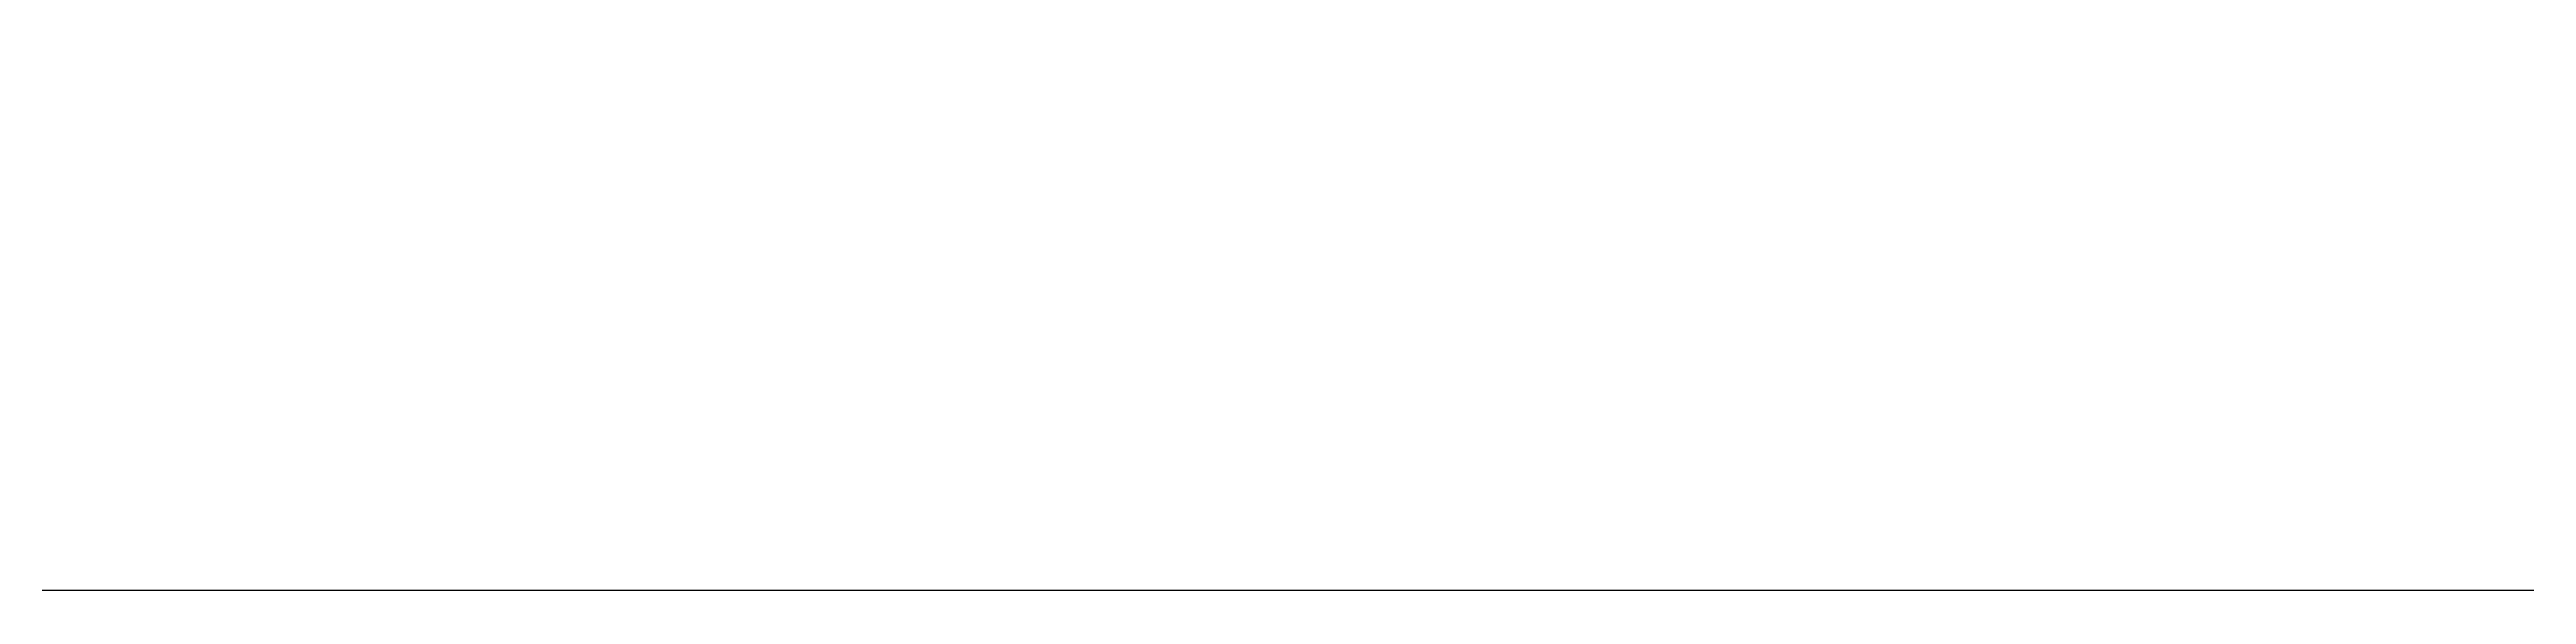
# Model space of a CAD drawing. Header units: inches. Extents: x 182687 to 187672, y -88924 to -84846.
# Drawn here: x 183022.8 to 183154.9, y -85819.1 to -85790.1 of the extents above; entities that cross this region are included whole.
import ezdxf

# ---------------------------------------------------------------- set-up
doc = ezdxf.new("R2010")
doc.units = ezdxf.units.IN
doc.header["$MEASUREMENT"] = 0
doc.header["$PDMODE"] = 97
doc.styles.add('DimText', font='arial.ttf')
doc.dimstyles.new('RECORDED', dxfattribs={"dimtxt": 0.23, "dimasz": 0.2000000029802322, "dimexe": 0.1500000059604645, "dimexo": 0.3000000119209289, "dimgap": 0.1500000059604645, "dimtad": 0, "dimrnd": 0.005, "dimzin": 0, "dimdsep": 46, "dimtxsty": 'DimText', "dimblk1": 'ARCHTICK', "dimblk2": 'ARCHTICK', "dimsah": 1, "dimcen": 0.2000000029802322, "dimdle": 0.1000000014901161, "dimadec": 0, "dimazin": 0, "dimtfac": 1, "dimtofl": 0, "dimtmove": 0, "dimatfit": 3, "dimfxl": 300, "dimtolj": 1, "dimtzin": 0, "dimarcsym": 0})

# ---------------------------------------------------------------- blocks, each defined once
blk = doc.blocks.new('_ArchTick')
at = {"color": 0, "linetype": 'ByBlock', "const_width": 0.15}
blk.add_lwpolyline([(-0.5, -0.5), (0.5, 0.5)], dxfattribs=at)
blk = doc.blocks.new('*D40')
at = {"color": 0, "lineweight": -2, "transparency": 16777216}
for p, q in [((182800.2869229381, -85612.78163852982), (182800.2869229381, -85819.04468199305)), ((183231.699966397, -85701.803377656), (183231.699966397, -85819.04468199305)), ((182800.1869229366, -85818.89468198709), (182992.4916802804, -85818.89468198709)), ((183231.7999663985, -85818.89468198709), (182994.464229467, -85818.89468198709))]:
    blk.add_line(p, q, dxfattribs=at)
at = {"layer": 'Defpoints', "color": 0, "transparency": 16777216}
for p in [(182800.2869229381, -85612.4816385179), (183231.699966397, -85701.50337764408), (183231.699966397, -85818.89468198709)]:
    blk.add_point(p, dxfattribs=at)
at = {"color": 0, "lineweight": -2, "transparency": 16777216, "xscale": 0.2000000029802322, "yscale": 0.2000000029802322, "zscale": 0.2000000029802322, "rotation": 180}
blk.add_blockref('_ArchTick', (182800.2869229381, -85818.89468198709), dxfattribs=at)
at = {"color": 0, "lineweight": -2, "transparency": 16777216, "xscale": 0.2000000029802322, "yscale": 0.2000000029802322, "zscale": 0.2000000029802322}
blk.add_blockref('_ArchTick', (183231.699966397, -85818.89468198709), dxfattribs=at)
at = {"color": 0, "transparency": 16777216, "insert": (182993.4779548737, -85818.89468198709), "char_height": 0.23, "attachment_point": 5, "style": 'DimText'}
blk.add_mtext('\\A1;{\\H1.7391x;431.42}', dxfattribs=at)

msp = doc.modelspace()

# ---------------------------------------------------------------- dimensions: what is measured, and where the dimension line sits
dim = msp.add_linear_dim(base=(183231.699966397, -85818.89468198709), p1=(182800.2869229381, -85612.4816385179), p2=(183231.699966397, -85701.50337764408), angle=180, text='{\\H1.7391x;<>}', dimstyle='RECORDED')
dim.commit()
dim.dimension.update_dxf_attribs({"geometry": '*D40', "text_midpoint": (182993.4779548737, -85818.89468198709), "dimtype": 160})

doc.saveas('drawing.dxf')
